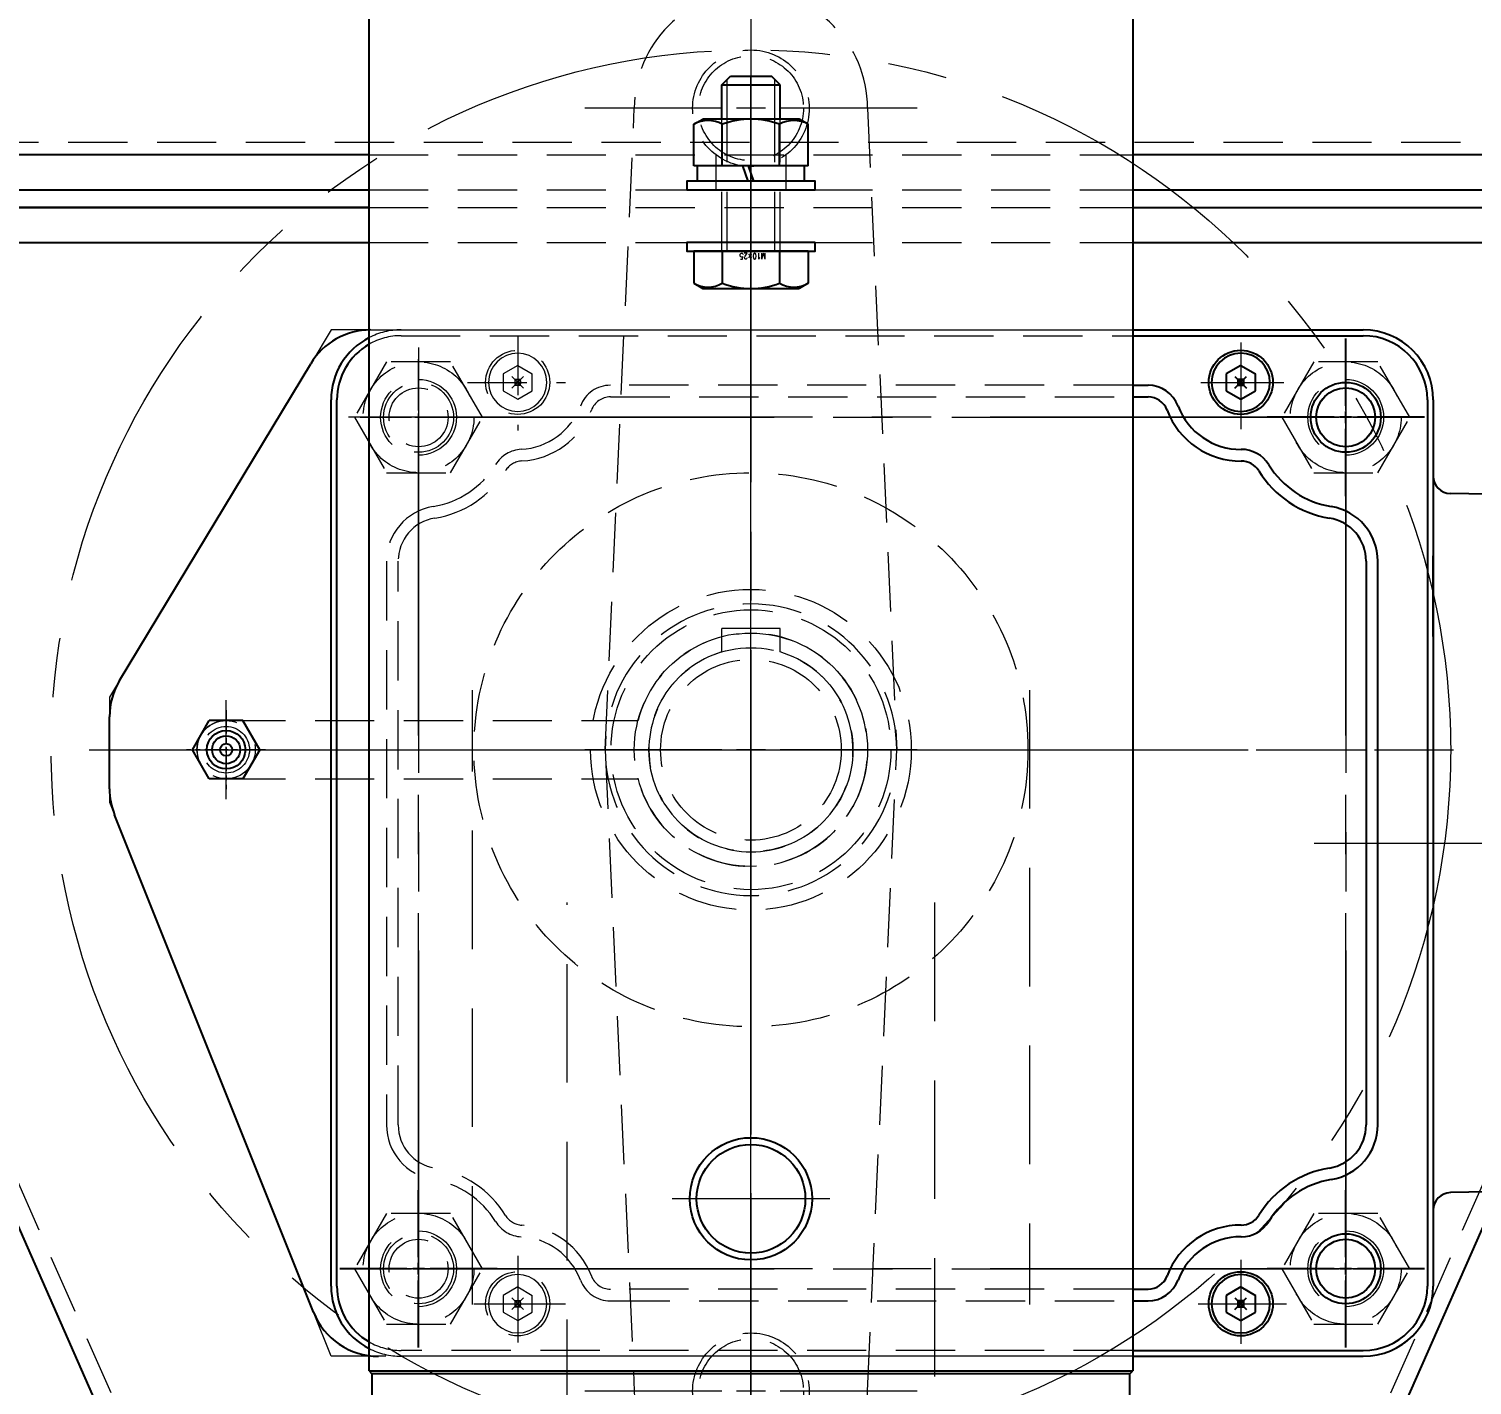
# Model space of a CAD drawing. Header units: millimetres. Extents: x 0 to 49006, y -7876 to 6995.
# Drawn here: x 29111.6 to 29359.1, y 2745.5 to 2978.1 of the extents above; entities that cross this region are included whole.
import ezdxf
from ezdxf import colors
from ezdxf.entities.mleader import LeaderData, LeaderLine
from ezdxf.enums import TextEntityAlignment as Align
from ezdxf.math import Vec2, Vec3

# ---------------------------------------------------------------- set-up
doc = ezdxf.new("R2010")
doc.units = ezdxf.units.MM
doc.header["$LTSCALE"] = 3.2
doc.header["$PDMODE"] = 99
doc.header["$PDSIZE"] = 1
for name, pattern in [('CENTER', [2, 1.25, -0.25, 0.25, -0.25]), ('CENTER2', [28.575, 19.05, -3.175, 3.175, -3.175]), ('HIDDEN', [9.525, 6.35, -3.175]), ('HIDDEN2', [4.7625, 3.175, -1.5875]), ('PHANTOM2', [31.75, 15.875, -3.175, 3.175, -3.175, 3.175, -3.175])]:
    doc.linetypes.add(name, pattern=pattern)
for name, color, linetype, lineweight in [('01_外形線', 7, 'Continuous', 25), ('02_細線', 5, 'Continuous', 13), ('03_かくれ線', 6, 'HIDDEN2', 13), ('04_HIDDEN', 2, 'HIDDEN', 13), ('04_中心線', 1, 'CENTER2', 9), ('05_CENTER', 4, 'CENTER2', 13), ('06_PHANTOM', 2, 'PHANTOM2', 13), ('08_DIM', 3, 'Continuous', 13)]:
    doc.layers.add(name, color=color, linetype=linetype, lineweight=lineweight)
doc.layers.add('10_補助線', color=8, linetype='Continuous', lineweight=13, plot=False)
doc.styles.get("Standard").update_dxf_attribs({"font": 'txt.shx', "bigfont": 'extfont2.shx'})
doc.styles.add('寸法用', font='simplex.shx', dxfattribs={"width": 0.8, "bigfont": '@extfont2.shx'})

# ---------------------------------------------------------------- blocks, each defined once
blk = doc.blocks.new('SD5-500-NCa_1_1')
at = {"color": 0}
for p, q in [((-713, 65.5), (-145.5, 65.5)), ((-145.5, -65.5), (-145.5, 65.5)), ((-145, 65), (-145.5, 65.5)), ((-145, 65), (-145, -65)), ((-92.9, 65), (-145, 65)), ((-145.5, -65.5), (-713, -65.5)), ((-145.5, -65.5), (-145, -65)), ((-145, -65), (-92.9, -65))]:
    blk.add_line(p, q, dxfattribs=at)
for radius in [10.48, 9.32]:
    blk.add_circle((-175, 0), radius, dxfattribs=at)
at = {"layer": '04_HIDDEN', "color": 0}
for p, q in [((-262.23, 47.75), (-156.85, 47.75)), ((-225.79, 31.5), (-73, 31.5)), ((-73, -31.5), (-225.79, -31.5)), ((-156.85, -47.75), (-262.23, -47.75))]:
    blk.add_line(p, q, dxfattribs=at)
at = {"layer": '05_CENTER', "color": 0}
for p, q in [((-175, 13.51), (-175, -13.51)), ((-907.51, 0), (4.42, 0))]:
    blk.add_line(p, q, dxfattribs=at)
blk = doc.blocks.new('A$C2EB33B8C_1_1')
at = {"color": 4, "rotation": 270}
blk.add_blockref('SD5-500-NCa_1_1', (0, -90), dxfattribs=at)
blk = doc.blocks.new('A$C5A567FE3_1_1')
blk.add_blockref('A$C2EB33B8C_1_1', (-275, 720))
blk = doc.blocks.new('*U2321')
at = {"layer": '04_中心線', "color": 0, "linetype": 'CENTER2', "transparency": 16777216}
for p, q in [((0, 1.3), (0, 10)), ((-10, 0), (-1.3, 0)), ((1.3, 0), (10, 0)), ((0, -10), (0, -1.3))]:
    blk.add_line(p, q, dxfattribs=at)
at = {"layer": '04_中心線', "color": 0, "linetype": 'Continuous', "transparency": 16777216}
for p, q in [((-0.65, 0), (0.65, 0)), ((0, -0.65), (0, 0.65))]:
    blk.add_line(p, q, dxfattribs=at)
blk = doc.blocks.new('*U2322')
at = {"layer": '04_中心線', "color": 0, "linetype": 'CENTER2', "transparency": 16777216}
for p, q in [((0, 1.3), (0, 10)), ((-10, 0), (-1.3, 0)), ((1.3, 0), (10, 0)), ((0, -10), (0, -1.3))]:
    blk.add_line(p, q, dxfattribs=at)
at = {"layer": '04_中心線', "color": 0, "linetype": 'Continuous', "transparency": 16777216}
for p, q in [((-0.65, 0), (0.65, 0)), ((0, -0.65), (0, 0.65))]:
    blk.add_line(p, q, dxfattribs=at)
blk = doc.blocks.new('*U2323')
at = {"layer": '04_中心線', "color": 0, "linetype": 'CENTER2', "transparency": 16777216}
for p, q in [((0, 1.3), (0, 10)), ((-10, 0), (-1.3, 0)), ((1.3, 0), (10, 0)), ((0, -10), (0, -1.3))]:
    blk.add_line(p, q, dxfattribs=at)
at = {"layer": '04_中心線', "color": 0, "linetype": 'Continuous', "transparency": 16777216}
for p, q in [((-0.65, 0), (0.65, 0)), ((0, -0.65), (0, 0.65))]:
    blk.add_line(p, q, dxfattribs=at)
blk = doc.blocks.new('*U2297')
at = {"layer": '04_中心線', "color": 0, "linetype": 'CENTER2', "transparency": 16777216}
for p, q in [((0, 1.3), (0, 10)), ((-10, 0), (-1.3, 0)), ((1.3, 0), (10, 0)), ((0, -10), (0, -1.3))]:
    blk.add_line(p, q, dxfattribs=at)
at = {"layer": '04_中心線', "color": 0, "linetype": 'Continuous', "transparency": 16777216}
for p, q in [((-0.65, 0), (0.65, 0)), ((0, -0.65), (0, 0.65))]:
    blk.add_line(p, q, dxfattribs=at)
blk = doc.blocks.new('*U2296')
at = {"layer": '04_中心線', "color": 0, "linetype": 'CENTER2', "transparency": 16777216}
for p, q in [((0, 4), (0, 60.5)), ((-60.5, 0), (-4, 0)), ((4, 0), (105.5, 0)), ((0, -92.5), (0, -4))]:
    blk.add_line(p, q, dxfattribs=at)
at = {"layer": '04_中心線', "color": 0, "linetype": 'Continuous', "transparency": 16777216}
for p, q in [((-2, 0), (2, 0)), ((0, -2), (0, 2))]:
    blk.add_line(p, q, dxfattribs=at)
blk = doc.blocks.new('*U2310')
at = {"layer": '04_中心線', "color": 0, "linetype": 'CENTER2', "transparency": 16777216}
blk.add_line((0, 11.43), (0, 333.5), dxfattribs=at)
blk = doc.blocks.new('*U2309')
at = {"color": 0, "linetype": 'CENTER2', "transparency": 16777216}
for p, q in [((0, 2), (0, 13.5)), ((-13.5, 0), (-2, 0)), ((2, 0), (13.5, 0)), ((0, -13.5), (0, -2))]:
    blk.add_line(p, q, dxfattribs=at)
at = {"color": 0, "linetype": 'Continuous', "transparency": 16777216}
for p, q in [((-1, 0), (1, 0)), ((0, -1), (0, 1))]:
    blk.add_line(p, q, dxfattribs=at)
blk = doc.blocks.new('*U2312')
at = {"color": 0, "linetype": 'CENTER2', "transparency": 16777216}
for p, q in [((0, 2), (0, 13.5)), ((-13.5, 0), (-2, 0)), ((2, 0), (13.5, 0)), ((0, -13.5), (0, -2))]:
    blk.add_line(p, q, dxfattribs=at)
at = {"color": 0, "linetype": 'Continuous', "transparency": 16777216}
for p, q in [((-1, 0), (1, 0)), ((0, -1), (0, 1))]:
    blk.add_line(p, q, dxfattribs=at)
blk = doc.blocks.new('*U2298')
at = {"color": 0, "linetype": 'CENTER2', "transparency": 16777216}
for p, q in [((0, 2), (0, 13.5)), ((-13.5, 0), (-2, 0)), ((2, 0), (13.5, 0)), ((0, -13.5), (0, -2))]:
    blk.add_line(p, q, dxfattribs=at)
at = {"color": 0, "linetype": 'Continuous', "transparency": 16777216}
for p, q in [((-1, 0), (1, 0)), ((0, -1), (0, 1))]:
    blk.add_line(p, q, dxfattribs=at)
blk = doc.blocks.new('*U2305')
at = {"layer": '04_中心線', "color": 0, "linetype": 'CENTER2', "transparency": 16777216}
for p, q in [((0, 15.52), (0, 75.5)), ((-113.5, 0), (-15.52, 0)), ((15.52, 0), (120.5, 0)), ((0, -107.5), (0, -15.52))]:
    blk.add_line(p, q, dxfattribs=at)
at = {"layer": '04_中心線', "color": 0, "linetype": 'Continuous', "transparency": 16777216}
for p, q in [((0, -7.76), (0, 7.76)), ((-7.76, 0), (7.76, 0))]:
    blk.add_line(p, q, dxfattribs=at)
blk = doc.blocks.new('*U2306')
at = {"layer": '04_中心線', "color": 0, "linetype": 'CENTER2', "transparency": 16777216}
for p, q in [((0, 1.3), (0, 10)), ((-10, 0), (-1.3, 0)), ((1.3, 0), (10, 0)), ((0, -10), (0, -1.3))]:
    blk.add_line(p, q, dxfattribs=at)
at = {"layer": '04_中心線', "color": 0, "linetype": 'Continuous', "transparency": 16777216}
for p, q in [((-0.65, 0), (0.65, 0)), ((0, -0.65), (0, 0.65))]:
    blk.add_line(p, q, dxfattribs=at)
blk = doc.blocks.new('*U2308')
at = {"layer": '04_中心線', "color": 0, "linetype": 'CENTER2', "transparency": 16777216}
for p, q in [((0, 1.3), (0, 10)), ((-10, 0), (-1.3, 0)), ((1.3, 0), (10, 0)), ((0, -10), (0, -1.3))]:
    blk.add_line(p, q, dxfattribs=at)
at = {"layer": '04_中心線', "color": 0, "linetype": 'Continuous', "transparency": 16777216}
for p, q in [((-0.65, 0), (0.65, 0)), ((0, -0.65), (0, 0.65))]:
    blk.add_line(p, q, dxfattribs=at)
blk = doc.blocks.new('*U2303')
at = {"layer": '04_中心線', "color": 0, "linetype": 'CENTER2', "transparency": 16777216}
for p, q in [((0, 1.3), (0, 10)), ((-10, 0), (-1.3, 0)), ((1.3, 0), (10, 0)), ((0, -10), (0, -1.3))]:
    blk.add_line(p, q, dxfattribs=at)
at = {"layer": '04_中心線', "color": 0, "linetype": 'Continuous', "transparency": 16777216}
for p, q in [((-0.65, 0), (0.65, 0)), ((0, -0.65), (0, 0.65))]:
    blk.add_line(p, q, dxfattribs=at)
blk = doc.blocks.new('*U2304')
at = {"layer": '04_中心線', "color": 0, "linetype": 'CENTER2', "transparency": 16777216}
for p, q in [((0, 1.3), (0, 10)), ((-10, 0), (-1.3, 0)), ((1.3, 0), (10, 0)), ((0, -10), (0, -1.3))]:
    blk.add_line(p, q, dxfattribs=at)
at = {"layer": '04_中心線', "color": 0, "linetype": 'Continuous', "transparency": 16777216}
for p, q in [((-0.65, 0), (0.65, 0)), ((0, -0.65), (0, 0.65))]:
    blk.add_line(p, q, dxfattribs=at)
blk = doc.blocks.new('*U2307')
at = {"layer": '04_中心線', "color": 0, "linetype": 'CENTER2', "transparency": 16777216}
for p, q in [((0, 1), (0, 8.5)), ((-8.5, 0), (-1, 0)), ((1, 0), (8.5, 0)), ((0, -8.5), (0, -1))]:
    blk.add_line(p, q, dxfattribs=at)
at = {"layer": '04_中心線', "color": 0, "linetype": 'Continuous', "transparency": 16777216}
for p, q in [((-0.5, 0), (0.5, 0)), ((0, -0.5), (0, 0.5))]:
    blk.add_line(p, q, dxfattribs=at)
blk = doc.blocks.new('*U2318')
at = {"layer": '04_中心線', "color": 0, "linetype": 'CENTER2', "transparency": 16777216}
for p, q in [((0, 15.52), (0, 75.5)), ((-113.5, 0), (-15.52, 0)), ((15.52, 0), (120.5, 0)), ((0, -107.5), (0, -15.52))]:
    blk.add_line(p, q, dxfattribs=at)
at = {"layer": '04_中心線', "color": 0, "linetype": 'Continuous', "transparency": 16777216}
for p, q in [((0, -7.76), (0, 7.76)), ((-7.76, 0), (7.76, 0))]:
    blk.add_line(p, q, dxfattribs=at)
blk = doc.blocks.new('*U2299')
at = {"layer": '04_中心線', "color": 0, "linetype": 'CENTER2', "transparency": 16777216}
for p, q in [((0, 1.3), (0, 10)), ((-10, 0), (-1.3, 0)), ((1.3, 0), (10, 0)), ((0, -10), (0, -1.3))]:
    blk.add_line(p, q, dxfattribs=at)
at = {"layer": '04_中心線', "color": 0, "linetype": 'Continuous', "transparency": 16777216}
for p, q in [((-0.65, 0), (0.65, 0)), ((0, -0.65), (0, 0.65))]:
    blk.add_line(p, q, dxfattribs=at)
blk = doc.blocks.new('*U2315')
at = {"layer": '04_中心線', "color": 0, "linetype": 'CENTER2', "transparency": 16777216}
for p, q in [((0, 1.3), (0, 10)), ((-10, 0), (-1.3, 0)), ((1.3, 0), (10, 0)), ((0, -10), (0, -1.3))]:
    blk.add_line(p, q, dxfattribs=at)
at = {"layer": '04_中心線', "color": 0, "linetype": 'Continuous', "transparency": 16777216}
for p, q in [((-0.65, 0), (0.65, 0)), ((0, -0.65), (0, 0.65))]:
    blk.add_line(p, q, dxfattribs=at)
blk = doc.blocks.new('*U2316')
at = {"layer": '04_中心線', "color": 0, "linetype": 'CENTER2', "transparency": 16777216}
for p, q in [((0, 1.3), (0, 10)), ((-10, 0), (-1.3, 0)), ((1.3, 0), (10, 0)), ((0, -10), (0, -1.3))]:
    blk.add_line(p, q, dxfattribs=at)
at = {"layer": '04_中心線', "color": 0, "linetype": 'Continuous', "transparency": 16777216}
for p, q in [((-0.65, 0), (0.65, 0)), ((0, -0.65), (0, 0.65))]:
    blk.add_line(p, q, dxfattribs=at)
blk = doc.blocks.new('*U2317')
at = {"layer": '04_中心線', "color": 0, "linetype": 'CENTER2', "transparency": 16777216}
for p, q in [((0, 1.3), (0, 10)), ((-10, 0), (-1.3, 0)), ((1.3, 0), (10, 0)), ((0, -10), (0, -1.3))]:
    blk.add_line(p, q, dxfattribs=at)
at = {"layer": '04_中心線', "color": 0, "linetype": 'Continuous', "transparency": 16777216}
for p, q in [((-0.65, 0), (0.65, 0)), ((0, -0.65), (0, 0.65))]:
    blk.add_line(p, q, dxfattribs=at)
blk = doc.blocks.new('*U2314')
at = {"layer": '04_中心線', "color": 0, "linetype": 'CENTER2', "transparency": 16777216}
for p, q in [((0, 1), (0, 8.5)), ((-8.5, 0), (-1, 0)), ((1, 0), (8.5, 0)), ((0, -8.5), (0, -1))]:
    blk.add_line(p, q, dxfattribs=at)
at = {"layer": '04_中心線', "color": 0, "linetype": 'Continuous', "transparency": 16777216}
for p, q in [((-0.5, 0), (0.5, 0)), ((0, -0.5), (0, 0.5))]:
    blk.add_line(p, q, dxfattribs=at)
blk = doc.blocks.new('*U2313')
at = {"layer": '04_中心線', "color": 0, "transparency": 16777216}
for p, q in [((0, 5), (0, 28.5)), ((-28.5, 0), (-5, 0)), ((5, 0), (28.5, 0)), ((0, -28.5), (0, -5))]:
    blk.add_line(p, q, dxfattribs=at)
at = {"layer": '04_中心線', "color": 0, "linetype": 'Continuous', "transparency": 16777216}
for p, q in [((0, -2.5), (0, 2.5)), ((-2.5, 0), (2.5, 0))]:
    blk.add_line(p, q, dxfattribs=at)
blk = doc.blocks.new('*U2300')
at = {"layer": '04_中心線', "color": 0, "transparency": 16777216}
for p, q in [((0, 5), (0, 108.5)), ((-28.5, 0), (-5, 0)), ((5, 0), (28.5, 0)), ((0, -108.5), (0, -5))]:
    blk.add_line(p, q, dxfattribs=at)
at = {"layer": '04_中心線', "color": 0, "linetype": 'Continuous', "transparency": 16777216}
for p, q in [((0, -2.5), (0, 2.5)), ((-2.5, 0), (2.5, 0))]:
    blk.add_line(p, q, dxfattribs=at)
blk = doc.blocks.new('*U2301')
at = {"layer": '04_中心線', "color": 0, "transparency": 16777216}
for p, q in [((0, 5), (0, 28.5)), ((-28.5, 0), (-5, 0)), ((5, 0), (28.5, 0)), ((0, -28.5), (0, -5))]:
    blk.add_line(p, q, dxfattribs=at)
at = {"layer": '04_中心線', "color": 0, "linetype": 'Continuous', "transparency": 16777216}
for p, q in [((0, -2.5), (0, 2.5)), ((-2.5, 0), (2.5, 0))]:
    blk.add_line(p, q, dxfattribs=at)
blk = doc.blocks.new('*U2311')
at = {"layer": '04_中心線', "color": 0, "linetype": 'CENTER2', "transparency": 16777216}
for p, q in [((0, 15.52), (0, 75.5)), ((-113.5, 0), (-15.52, 0)), ((15.52, 0), (120.5, 0)), ((0, -107.5), (0, -15.52))]:
    blk.add_line(p, q, dxfattribs=at)
at = {"layer": '04_中心線', "color": 0, "linetype": 'Continuous', "transparency": 16777216}
for p, q in [((0, -7.76), (0, 7.76)), ((-7.76, 0), (7.76, 0))]:
    blk.add_line(p, q, dxfattribs=at)
blk = doc.blocks.new('*U2319')
at = {"layer": '04_中心線', "color": 0, "linetype": 'CENTER2', "transparency": 16777216}
for p, q in [((0, 1.3), (0, 10)), ((-10, 0), (-1.3, 0)), ((1.3, 0), (10, 0)), ((0, -10), (0, -1.3))]:
    blk.add_line(p, q, dxfattribs=at)
at = {"layer": '04_中心線', "color": 0, "linetype": 'Continuous', "transparency": 16777216}
for p, q in [((-0.65, 0), (0.65, 0)), ((0, -0.65), (0, 0.65))]:
    blk.add_line(p, q, dxfattribs=at)
blk = doc.blocks.new('*U2320')
at = {"layer": '04_中心線', "color": 0, "linetype": 'CENTER2', "transparency": 16777216}
for p, q in [((0, 1.3), (0, 10)), ((-10, 0), (-1.3, 0)), ((1.3, 0), (10, 0)), ((0, -10), (0, -1.3))]:
    blk.add_line(p, q, dxfattribs=at)
at = {"layer": '04_中心線', "color": 0, "linetype": 'Continuous', "transparency": 16777216}
for p, q in [((-0.65, 0), (0.65, 0)), ((0, -0.65), (0, 0.65))]:
    blk.add_line(p, q, dxfattribs=at)
blk = doc.blocks.new('*U2295')
at = {"layer": '04_中心線', "color": 0, "linetype": 'CENTER2', "transparency": 16777216}
for p, q in [((0, 1.3), (0, 10)), ((-10, 0), (-1.3, 0)), ((1.3, 0), (10, 0)), ((0, -10), (0, -1.3))]:
    blk.add_line(p, q, dxfattribs=at)
at = {"layer": '04_中心線', "color": 0, "linetype": 'Continuous', "transparency": 16777216}
for p, q in [((-0.65, 0), (0.65, 0)), ((0, -0.65), (0, 0.65))]:
    blk.add_line(p, q, dxfattribs=at)
blk = doc.blocks.new('*U2302')
at = {"layer": '04_中心線', "color": 0, "linetype": 'CENTER2', "transparency": 16777216}
for p, q in [((0, 1.3), (0, 10)), ((-10, 0), (-1.3, 0)), ((1.3, 0), (10, 0)), ((0, -10), (0, -1.3))]:
    blk.add_line(p, q, dxfattribs=at)
at = {"layer": '04_中心線', "color": 0, "linetype": 'Continuous', "transparency": 16777216}
for p, q in [((-0.65, 0), (0.65, 0)), ((0, -0.65), (0, 0.65))]:
    blk.add_line(p, q, dxfattribs=at)
blk = doc.blocks.new('ZU_SYM_1')
at = {"linetype": 'Continuous'}
for p, q in [((0.000005, 2.886748), (-2.5, 1.443377)), ((0.000005, 2.886749), (2.499999, 1.443372)), ((-2.499998, -1.443372), (-2.499999, 1.443378)), ((2.499998, 1.443372), (2.499999, -1.443374)), ((-0.000006, -2.886747), (-2.499998, -1.443372)), ((2.499999, -1.443374), (-0.000005, -2.886748))]:
    blk.add_line(p, q, dxfattribs=at)
blk.add_circle((0, 0), 5, dxfattribs=at)
blk.add_point((0, 0), dxfattribs=at)
blk = doc.blocks.new('ZU_SYM_2')
at = {"linetype": 'Continuous'}
for p, q in [((0.000005, 2.886748), (-2.5, 1.443377)), ((0.000005, 2.886749), (2.499999, 1.443372)), ((-2.499998, -1.443372), (-2.499999, 1.443378)), ((2.499998, 1.443372), (2.499999, -1.443374)), ((-0.000006, -2.886747), (-2.499998, -1.443372)), ((2.499999, -1.443374), (-0.000005, -2.886748))]:
    blk.add_line(p, q, dxfattribs=at)
blk.add_circle((0, 0), 5, dxfattribs=at)
blk.add_point((0, 0), dxfattribs=at)
blk = doc.blocks.new('ZU_SYM_3')
at = {"linetype": 'Continuous'}
for p, q in [((0.000005, 2.886748), (-2.5, 1.443377)), ((0.000005, 2.886749), (2.499999, 1.443372)), ((-2.499998, -1.443372), (-2.499999, 1.443378)), ((2.499998, 1.443372), (2.499999, -1.443374)), ((-0.000006, -2.886747), (-2.499998, -1.443372)), ((2.499999, -1.443374), (-0.000005, -2.886748))]:
    blk.add_line(p, q, dxfattribs=at)
blk.add_circle((0, 0), 5, dxfattribs=at)
blk.add_point((0, 0), dxfattribs=at)
blk = doc.blocks.new('ZU_SYM_4')
at = {"linetype": 'Continuous'}
for p, q in [((0.000005, 2.886748), (-2.5, 1.443377)), ((0.000005, 2.886749), (2.499999, 1.443372)), ((-2.499998, -1.443372), (-2.499999, 1.443378)), ((2.499998, 1.443372), (2.499999, -1.443374)), ((-0.000006, -2.886747), (-2.499998, -1.443372)), ((2.499999, -1.443374), (-0.000005, -2.886748))]:
    blk.add_line(p, q, dxfattribs=at)
blk.add_circle((0, 0), 5, dxfattribs=at)
blk.add_point((0, 0), dxfattribs=at)
blk = doc.blocks.new('*U2324')
at = {"layer": '04_中心線', "color": 0, "linetype": 'CENTER2', "transparency": 16777216}
for p, q in [((0, 9.5), (0, 51)), ((-51, 0), (-9.5, 0)), ((9.5, 0), (51, 0)), ((0, -51), (0, -9.5))]:
    blk.add_line(p, q, dxfattribs=at)
at = {"layer": '04_中心線', "color": 0, "linetype": 'Continuous', "transparency": 16777216}
for p, q in [((0, -4.75), (0, 4.75)), ((-4.75, 0), (4.75, 0))]:
    blk.add_line(p, q, dxfattribs=at)
blk = doc.blocks.new('*U2325')
at = {"layer": '04_中心線', "color": 0, "linetype": 'CENTER2', "transparency": 16777216}
for p, q in [((0, 1.2), (0, 9.5)), ((-9.5, 0), (-1.2, 0)), ((1.2, 0), (9.5, 0)), ((0, -9.5), (0, -1.2))]:
    blk.add_line(p, q, dxfattribs=at)
at = {"layer": '04_中心線', "color": 0, "linetype": 'Continuous', "transparency": 16777216}
for p, q in [((-0.6, 0), (0.6, 0)), ((0, -0.6), (0, 0.6))]:
    blk.add_line(p, q, dxfattribs=at)
blk = doc.blocks.new('*U2326')
at = {"layer": '04_中心線', "color": 0, "linetype": 'CENTER2', "transparency": 16777216}
for p, q in [((0, 1.2), (0, 9.5)), ((-9.5, 0), (-1.2, 0)), ((1.2, 0), (9.5, 0)), ((0, -9.5), (0, -1.2))]:
    blk.add_line(p, q, dxfattribs=at)
at = {"layer": '04_中心線', "color": 0, "linetype": 'Continuous', "transparency": 16777216}
for p, q in [((-0.6, 0), (0.6, 0)), ((0, -0.6), (0, 0.6))]:
    blk.add_line(p, q, dxfattribs=at)
blk = doc.blocks.new('*U2327')
at = {"layer": '04_中心線', "color": 0, "linetype": 'CENTER2', "transparency": 16777216}
for p, q in [((0, 1.2), (0, 9.5)), ((-9.5, 0), (-1.2, 0)), ((1.2, 0), (9.5, 0)), ((0, -9.5), (0, -1.2))]:
    blk.add_line(p, q, dxfattribs=at)
at = {"layer": '04_中心線', "color": 0, "linetype": 'Continuous', "transparency": 16777216}
for p, q in [((-0.6, 0), (0.6, 0)), ((0, -0.6), (0, 0.6))]:
    blk.add_line(p, q, dxfattribs=at)
blk = doc.blocks.new('*U2328')
at = {"layer": '04_中心線', "color": 0, "linetype": 'CENTER2', "transparency": 16777216}
for p, q in [((0, 1.2), (0, 9.5)), ((-9.5, 0), (-1.2, 0)), ((1.2, 0), (9.5, 0)), ((0, -9.5), (0, -1.2))]:
    blk.add_line(p, q, dxfattribs=at)
at = {"layer": '04_中心線', "color": 0, "linetype": 'Continuous', "transparency": 16777216}
for p, q in [((-0.6, 0), (0.6, 0)), ((0, -0.6), (0, 0.6))]:
    blk.add_line(p, q, dxfattribs=at)
blk = doc.blocks.new('AM_BALLOON1')
at = {"transparency": 16777216}
blk.add_circle((0, 0), 5, dxfattribs=at)
blk.add_attdef('B_NUMBER', text='', height=3, dxfattribs=at).set_placement((0, 0), align=Align.MIDDLE_CENTER)
blk = doc.blocks.new('_OPEN')
at = {"color": 0, "linetype": 'ByBlock'}
for p, q in [((-1, 0.167), (0, 0)), ((0, 0), (-1, -0.167)), ((0, 0), (-1, 0))]:
    blk.add_line(p, q, dxfattribs=at)

msp = doc.modelspace()

# ---------------------------------------------------------------- linework, layer by layer
for p, q in [((29485.416, 2956.453), (29300.916, 2956.453)), ((29300.916, 2950.453), (29485.416, 2950.453)), ((29300.916, 2950.453), (29485.416, 2950.453)), ((29300.916, 2947.453), (29485.416, 2947.453)), ((29300.916, 2947.453), (29485.416, 2947.453)), ((29300.916, 2941.453), (29485.416, 2941.453)), ((29300.916, 2926.453), (29340.416, 2926.453)), ((29300.916, 2925.453), (29340.416, 2925.453)), ((29127.14, 2866.312), (29159.916, 2920.65)), ((29127.14, 2866.312), (29159.916, 2920.65)), ((29127.14, 2866.312), (29159.916, 2920.65)), ((29300.916, 2916.953), (29303.51, 2916.953)), ((29163.416, 2762.453), (29163.416, 2914.453)), ((29164.416, 2762.453), (29164.416, 2914.453)), ((29300.916, 2914.953), (29303.51, 2914.953)), ((29351.416, 2914.453), (29351.416, 2762.453)), ((29352.416, 2914.453), (29352.416, 2762.453)), ((29380.916, 2897.935), (29355.363, 2898.39)), ((29340.916, 2886.775), (29340.916, 2790.13)), ((29342.916, 2790.13), (29342.916, 2886.775)), ((29352.416, 2873.899), (29352.416, 2887.679)), ((29125.416, 2847.764), (29125.416, 2860.114)), ((29125.416, 2847.764), (29125.416, 2860.114)), ((29125.416, 2847.764), (29125.416, 2860.114)), ((29139.642, 2854.453), (29142.529, 2859.453)), ((29148.303, 2859.453), (29142.529, 2859.453)), ((29151.189, 2854.453), (29148.303, 2859.453)), ((29142.529, 2849.453), (29139.642, 2854.453)), ((29151.189, 2854.453), (29148.303, 2849.453)), ((29148.303, 2849.453), (29142.529, 2849.453)), ((29160.398, 2757.996), (29126.274, 2843.307)), ((29160.398, 2757.996), (29126.274, 2843.307)), ((29160.398, 2757.996), (29126.274, 2843.307)), ((29352.416, 2803.006), (29352.416, 2789.226)), ((29380.916, 2778.97), (29355.363, 2778.515)), ((29300.916, 2761.953), (29303.51, 2761.953)), ((29300.916, 2759.953), (29303.51, 2759.953)), ((29300.916, 2751.453), (29340.416, 2751.453)), ((29300.916, 2750.453), (29340.416, 2750.453))]:
    msp.add_line(p, q)
at = {"color": 0}
for p, q in [((29169.916, 2947.453), (28985.416, 2947.453)), ((28985.416, 2941.453), (29169.916, 2941.453)), ((29123.152, 2742.453), (29035.416, 2941.449)), ((29347.678, 2742.453), (29363.618, 2778.607))]:
    msp.add_line(p, q, dxfattribs=at)
for centre, radius in [((29319.416, 2917.452), 5.5), ((29337.416, 2911.453), 6), ((29337.416, 2911.453), 5.053), ((29145.416, 2854.453), 3.3), ((29145.416, 2854.453), 2.4), ((29145.416, 2854.453), 1.049), ((29337.416, 2765.453), 6), ((29337.416, 2765.453), 5.053), ((29319.416, 2759.452), 5.5)]:
    msp.add_circle(centre, radius)
for centre, radius, start, end in [((29170.192, 2914.453), 12, 90, 148.90269), ((29170.192, 2914.453), 12, 90, 148.90269), ((29170.192, 2914.453), 12, 90, 148.90269), ((29340.416, 2914.453), 12, 0, 90), ((29175.416, 2914.453), 12, 117.2796, 180), ((29175.416, 2914.453), 11, 119.99998, 180), ((29340.416, 2914.453), 11, 0, 90), ((29303.51, 2911.453), 5.5, 20.6662, 90), ((29303.51, 2911.453), 3.5, 20.6662, 90), ((29319.416, 2917.452), 11.5, 200.6662, 270.37511), ((29319.416, 2917.452), 13.5, 200.6662, 270.37511), ((29319.527, 2900.453), 5.5, 31.58797, 90.37511), ((29319.527, 2900.453), 3.5, 31.58797, 90.37511), ((29337.416, 2911.453), 15.5, 211.58797, 260.7931), ((29337.416, 2911.453), 17.5, 211.58797, 260.7931), ((29355.416, 2901.39), 3, 180, 269), ((29333.416, 2886.775), 9.5, 0, 80.7931), ((29333.416, 2886.775), 7.5, 0, 80.7931), ((29137.416, 2860.114), 12, 148.90269, 180), ((29137.416, 2860.114), 12, 148.90269, 180), ((29137.416, 2860.114), 12, 148.90269, 180), ((29137.416, 2847.764), 12, 180, 201.80141), ((29137.416, 2847.764), 12, 180, 201.80141), ((29137.416, 2847.764), 12, 180, 201.80141), ((29333.416, 2790.13), 7.5, 279.2069, 0), ((29333.416, 2790.13), 9.5, 279.2069, 0), ((29337.416, 2765.453), 17.5, 99.2069, 148.41402), ((29337.416, 2765.453), 15.5, 99.2069, 148.41402), ((29355.416, 2775.516), 3, 91, 180), ((29319.527, 2776.452), 3.5, 269.62617, 328.41402), ((29319.416, 2759.452), 13.5, 89.62617, 159.33156), ((29319.527, 2776.452), 5.5, 269.62617, 328.41402), ((29319.416, 2759.452), 11.5, 89.62617, 159.33156), ((29175.416, 2762.453), 12, 180, 242.7204), ((29175.416, 2762.453), 11, 180, 240.00002), ((29303.51, 2765.453), 3.5, 270, 339.33156), ((29303.51, 2765.453), 5.5, 270, 339.33156), ((29340.416, 2762.453), 11, 270, 0), ((29340.416, 2762.453), 12, 270, 0), ((29171.54, 2762.453), 12, 201.80141, 270), ((29171.54, 2762.453), 12, 201.80141, 270), ((29171.54, 2762.453), 12, 201.80141, 270)]:
    msp.add_arc(centre, radius, start, end)
at = {"layer": '01_外形線'}
for p, q in [((29169.916, 2956.453), (28985.416, 2956.453)), ((28985.416, 2950.453), (29169.916, 2950.453)), ((28985.416, 2950.453), (29169.916, 2950.453)), ((28985.416, 2947.453), (29169.916, 2947.453))]:
    msp.add_line(p, q, dxfattribs=at)
for points in [[(29230.416, 2968.453), (29231.916, 2969.953)], [(29230.416, 2968.453), (29240.416, 2968.453)], [(29230.416, 2962.603), (29230.416, 2968.453)], [(29231.916, 2969.953), (29238.916, 2969.953)], [(29240.416, 2968.453), (29238.916, 2969.953)], [(29240.416, 2962.603), (29240.416, 2968.453)], [(29225.601, 2961.699), (29227.166, 2962.603)], [(29225.601, 2954.603), (29225.601, 2961.699)], [(29243.666, 2962.603), (29227.166, 2962.603)], [(29230.508, 2954.603), (29230.508, 2961.699)], [(29240.323, 2954.603), (29240.323, 2961.699)], [(29245.231, 2961.699), (29243.666, 2962.603)], [(29245.231, 2954.603), (29245.231, 2961.699)], [(29245.231, 2954.603), (29225.601, 2954.603)], [(29234.006, 2954.603), (29226.216, 2954.603)], [(29226.216, 2954.603), (29226.216, 2951.953)], [(29234.916, 2951.953), (29234.006, 2954.603)], [(29244.616, 2954.603), (29235.006, 2954.603)], [(29235.916, 2951.953), (29235.006, 2954.603)], [(29244.616, 2951.953), (29244.616, 2954.603)], [(29234.916, 2951.953), (29226.216, 2951.953)], [(29244.616, 2951.953), (29235.916, 2951.953)], [(29225.601, 2939.953), (29225.601, 2934.456)], [(29245.231, 2939.953), (29225.601, 2939.953)], [(29230.508, 2939.953), (29230.508, 2934.456)], [(29240.323, 2939.953), (29240.323, 2934.456)], [(29245.231, 2939.953), (29245.231, 2934.456)], [(29225.601, 2934.456), (29227.166, 2933.553)], [(29227.166, 2933.553), (29243.666, 2933.553)], [(29245.231, 2934.456), (29243.666, 2933.553)]]:
    msp.add_lwpolyline(points, dxfattribs=at)
for points in [[(29230.508, 2961.699, 0.2679491), (29225.601, 2961.699)], [(29240.323, 2961.699, 0.1841118), (29230.508, 2961.699)], [(29245.231, 2961.699, 0.2679491), (29240.323, 2961.699)], [(29225.601, 2934.456, 0.2679491), (29230.508, 2934.456)], [(29230.508, 2934.456, 0.1841118), (29240.323, 2934.456)], [(29240.323, 2934.456, 0.2679491), (29245.231, 2934.456)]]:
    msp.add_lwpolyline(points, format="xyb", dxfattribs=at)
for points in [[(29224.416, 2950.453), (29246.416, 2950.453), (29246.416, 2951.953), (29224.416, 2951.953)], [(29246.416, 2941.453), (29224.416, 2941.453), (29224.416, 2939.953), (29246.416, 2939.953)]]:
    msp.add_lwpolyline(points, close=True, dxfattribs=at)
at = {"layer": '02_細線'}
for points in [[(29231.316, 2962.603), (29231.316, 2969.353)], [(29239.516, 2962.603), (29239.516, 2969.353)]]:
    msp.add_lwpolyline(points, dxfattribs=at)
at = {"layer": '03_かくれ線'}
for p, q in [((29433.294, 2958.574), (29037.537, 2958.574)), ((29169.916, 2956.453), (29300.916, 2956.453)), ((29229.416, 2956.453), (29229.416, 2950.453)), ((29241.416, 2956.453), (29241.416, 2950.453)), ((29169.916, 2950.453), (29300.916, 2950.453)), ((29169.916, 2950.453), (29300.916, 2950.453)), ((29169.916, 2947.453), (29300.916, 2947.453)), ((29169.916, 2947.453), (29300.916, 2947.453)), ((29169.916, 2941.453), (29300.916, 2941.453)), ((29170.192, 2926.453), (29340.416, 2926.453)), ((29170.192, 2926.453), (29340.416, 2926.453)), ((29170.192, 2926.453), (29340.416, 2926.453)), ((29175.416, 2926.453), (29300.916, 2926.453)), ((29175.416, 2925.453), (29300.916, 2925.453)), ((29195.416, 2925.408), (29195.416, 2909.2)), ((29186.828, 2917.452), (29203.619, 2917.452)), ((29300.916, 2916.953), (29211.322, 2916.953)), ((29211.322, 2914.953), (29300.916, 2914.953)), ((29352.416, 2914.453), (29352.416, 2762.453)), ((29352.416, 2914.453), (29352.416, 2762.453)), ((29352.416, 2914.453), (29352.416, 2762.453)), ((29172.916, 2886.775), (29172.916, 2790.13)), ((29174.916, 2790.13), (29174.916, 2886.775)), ((29240.416, 2875.253), (29230.416, 2875.253)), ((29230.416, 2871.223), (29230.416, 2875.253)), ((29240.416, 2871.223), (29240.416, 2875.253)), ((29145.416, 2859.453), (29216.051, 2859.453)), ((29145.416, 2849.453), (29216.051, 2849.453)), ((29300.916, 2761.953), (29211.322, 2761.953)), ((29211.322, 2759.953), (29300.916, 2759.953)), ((29340.416, 2750.453), (29171.54, 2750.453)), ((29340.416, 2750.453), (29171.54, 2750.453)), ((29340.416, 2750.453), (29171.54, 2750.453)), ((29300.916, 2751.453), (29175.416, 2751.453)), ((29300.916, 2750.453), (29175.416, 2750.453))]:
    msp.add_line(p, q, dxfattribs=at)
for points in [[(29215.416, 2964.453, -1), (29255.416, 2964.453), (29260.416, 2854.453, -1), (29210.416, 2854.453), (29215.416, 2964.453)], [(29215.416, 2744.453, 1), (29255.416, 2744.453), (29260.416, 2854.453, 1), (29210.416, 2854.453), (29215.416, 2744.453)]]:
    msp.add_lwpolyline(points, format="xyb", dxfattribs=at)
for points in [[(29230.416, 2939.953), (29230.416, 2962.603)], [(29231.316, 2939.953), (29231.316, 2962.603)], [(29239.516, 2939.953), (29239.516, 2962.603)], [(29240.416, 2939.953), (29240.416, 2962.603)], [(29178.266, 2617.449), (29181.011, 2618.659), (29038.161, 2942.659), (29035.416, 2941.449)], [(29292.566, 2617.453), (29289.821, 2618.663), (29432.671, 2942.663), (29435.416, 2941.453)], [(29172.931, 2920.953), (29167.446, 2911.453)], [(29183.901, 2920.953), (29172.931, 2920.953)], [(29189.385, 2911.453), (29183.901, 2920.953)], [(29331.931, 2920.953), (29326.446, 2911.453)], [(29342.901, 2920.953), (29331.931, 2920.953)], [(29348.385, 2911.453), (29342.901, 2920.953)], [(29167.446, 2911.453), (29172.931, 2901.953)], [(29183.901, 2901.953), (29189.385, 2911.453)], [(29326.446, 2911.453), (29331.931, 2901.953)], [(29342.901, 2901.953), (29348.385, 2911.453)], [(29172.931, 2901.953), (29183.901, 2901.953)], [(29331.931, 2901.953), (29342.901, 2901.953)], [(29172.931, 2774.953), (29167.446, 2765.453)], [(29183.901, 2774.953), (29172.931, 2774.953)], [(29189.385, 2765.453), (29183.901, 2774.953)], [(29331.931, 2774.953), (29326.446, 2765.453)], [(29342.901, 2774.953), (29331.931, 2774.953)], [(29348.385, 2765.453), (29342.901, 2774.953)], [(29167.446, 2765.453), (29172.931, 2755.953)], [(29183.901, 2755.953), (29189.385, 2765.453)], [(29326.446, 2765.453), (29331.931, 2755.953)], [(29342.901, 2755.953), (29348.385, 2765.453)], [(29172.931, 2755.953), (29183.901, 2755.953)], [(29331.931, 2755.953), (29342.901, 2755.953)]]:
    msp.add_lwpolyline(points, dxfattribs=at)
for centre, radius in [((29235.416, 2964.453), 10), ((29235.416, 2964.453), 9), ((29178.416, 2911.453), 9.5), ((29195.416, 2917.452), 5.5), ((29337.416, 2911.453), 9.5), ((29178.416, 2911.453), 6.5), ((29178.416, 2911.453), 6.5), ((29178.416, 2911.453), 6.5), ((29178.416, 2911.453), 6.5), ((29178.416, 2911.453), 6), ((29178.416, 2911.453), 6), ((29178.416, 2911.453), 5.053), ((29178.416, 2911.453), 5.053), ((29337.416, 2911.453), 6.5), ((29337.416, 2911.453), 6.5), ((29337.416, 2911.453), 6.5), ((29337.416, 2911.453), 6.5), ((29337.416, 2911.453), 6), ((29337.416, 2911.453), 5.053), ((29235.416, 2854.453), 47.5), ((29235.416, 2854.453), 47.5), ((29235.416, 2854.453), 27.5), ((29235.416, 2854.453), 24), ((29235.416, 2854.453), 20), ((29235.416, 2854.453), 17.5), ((29235.416, 2854.453), 15.5), ((29145.416, 2854.453), 5), ((29145.416, 2854.453), 4), ((29178.416, 2765.453), 9.5), ((29337.416, 2765.453), 9.5), ((29178.416, 2765.453), 6.5), ((29178.416, 2765.453), 6.5), ((29178.416, 2765.453), 6.5), ((29178.416, 2765.453), 6.5), ((29178.416, 2765.453), 6), ((29178.416, 2765.453), 6), ((29178.416, 2765.453), 5.053), ((29178.416, 2765.453), 5.053), ((29337.416, 2765.453), 6.5), ((29337.416, 2765.453), 6.5), ((29337.416, 2765.453), 6.5), ((29337.416, 2765.453), 6.5), ((29337.416, 2765.453), 6), ((29337.416, 2765.453), 5.053), ((29195.416, 2759.452), 5.5), ((29235.416, 2744.453), 10), ((29235.416, 2744.453), 9)]:
    msp.add_circle(centre, radius, dxfattribs=at)
for centre, radius, start, end in [((29175.416, 2914.453), 12, 90, 117.2796), ((29340.416, 2914.453), 12, 0, 90), ((29340.416, 2914.453), 12, 0, 90), ((29340.416, 2914.453), 12, 0, 90), ((29175.416, 2914.453), 11, 90, 119.99998), ((29211.322, 2911.453), 5.5, 90, 159.3338), ((29195.416, 2917.452), 11.5, 273.04472, 339.3338), ((29211.322, 2911.453), 3.5, 90, 159.3338), ((29195.416, 2917.452), 13.5, 273.04472, 339.3338), ((29196.319, 2900.476), 5.5, 93.04472, 148.4877), ((29178.416, 2911.453), 15.5, 279.2069, 328.4877), ((29196.319, 2900.476), 3.5, 93.04472, 148.4877), ((29178.416, 2911.453), 17.5, 279.2069, 328.4877), ((29182.416, 2886.775), 9.5, 99.2069, 180), ((29182.416, 2886.775), 7.5, 99.2069, 180), ((29235.416, 2854.453), 20, 194.14666, 165.52249), ((29235.416, 2854.453), 17.5, 106.60155, 73.39845), ((29145.416, 2854.453), 5, 90, 270), ((29182.416, 2790.13), 9.5, 180, 260.7931), ((29182.416, 2790.13), 7.5, 180, 260.7931), ((29178.416, 2765.453), 17.5, 31.51024, 80.7931), ((29178.416, 2765.453), 15.5, 31.51024, 80.7931), ((29196.319, 2776.428), 3.5, 211.51024, 266.95395), ((29196.319, 2776.428), 5.5, 211.51024, 266.95395), ((29195.416, 2759.452), 13.5, 20.66844, 86.95395), ((29195.416, 2759.452), 11.5, 20.66844, 86.95395), ((29211.322, 2765.453), 5.5, 200.66844, 270), ((29211.322, 2765.453), 3.5, 200.66844, 270), ((29340.416, 2762.453), 12, 270, 0), ((29340.416, 2762.453), 12, 270, 0), ((29340.416, 2762.453), 12, 270, 0), ((29175.416, 2762.453), 11, 240.00002, 270), ((29175.416, 2762.453), 12, 242.7204, 270)]:
    msp.add_arc(centre, radius, start, end, dxfattribs=at)
at = {"layer": '04_中心線'}
for p, q in [((29235.416, 3825.453), (29235.416, 2941.453)), ((29235.416, 2975.453), (29235.416, 2927.453)), ((29235.416, 2954.42), (29235.416, 2934.299)), ((29319.416, 2924.294), (29319.416, 2909.419)), ((29312.562, 2917.452), (29326.781, 2917.452)), ((29331.976, 2838.453), (29538.845, 2838.453)), ((29195.416, 2767.662), (29195.416, 2752.787)), ((29319.416, 2767.006), (29319.416, 2752.568)), ((29187.869, 2759.452), (29203.619, 2759.452)), ((29312.124, 2759.452), (29327.249, 2759.452))]:
    msp.add_line(p, q, dxfattribs=at)
at = {"layer": '04_中心線', "linetype": 'CENTER'}
for p, q in [((29145.416, 2861.226), (29145.416, 2847.679)), ((29152.189, 2854.453), (29138.642, 2854.453))]:
    msp.add_line(p, q, dxfattribs=at)
at = {"layer": '04_中心線'}
for points in [[(29235.416, 2933.553), (29235.416, 2969.953)], [(29235.416, 2962.603), (29235.416, 2954.603)], [(29235.416, 2954.603), (29235.416, 2951.953)], [(29235.416, 2951.953), (29235.416, 2950.453)], [(29178.416, 2923.453), (29178.416, 2899.453)], [(29337.416, 2923.453), (29337.416, 2899.453)], [(29190.416, 2911.453), (29166.416, 2911.453)], [(29349.416, 2911.453), (29325.416, 2911.453)], [(29178.416, 2777.453), (29178.416, 2753.453)], [(29337.416, 2777.453), (29337.416, 2753.453)], [(29190.416, 2765.453), (29166.416, 2765.453)], [(29349.416, 2765.453), (29325.416, 2765.453)]]:
    msp.add_lwpolyline(points, dxfattribs=at)
for points in [[(29178.416, 2765.453), (29337.416, 2765.453), (29337.416, 2911.453), (29178.416, 2911.453)], [(29337.416, 2765.453), (29178.416, 2765.453), (29178.416, 2911.453), (29337.416, 2911.453)], [(29337.416, 2765.453), (29178.416, 2765.453), (29178.416, 2911.453), (29337.416, 2911.453)], [(29337.416, 2765.453), (29178.416, 2765.453), (29178.416, 2911.453), (29337.416, 2911.453)]]:
    msp.add_lwpolyline(points, close=True, dxfattribs=at)
at = {"layer": '06_PHANTOM'}
msp.add_circle((29235.416, 2854.453), 120, dxfattribs=at)
at = {"layer": '10_補助線'}
for points in [[(29170.219, 2926.453), (29163.416, 2926.453), (29159.916, 2920.65)], [(29170.219, 2926.453), (29163.416, 2926.453), (29159.916, 2920.65)], [(29170.219, 2926.453), (29163.416, 2926.453), (29159.916, 2920.65)], [(29127.14, 2866.312), (29125.416, 2863.453), (29125.416, 2860.136)], [(29127.14, 2866.312), (29125.416, 2863.453), (29125.416, 2860.136)], [(29127.14, 2866.312), (29125.416, 2863.453), (29125.416, 2860.136)], [(29125.416, 2847.493), (29125.416, 2845.453), (29126.274, 2843.307)], [(29125.416, 2847.493), (29125.416, 2845.453), (29126.274, 2843.307)], [(29125.416, 2847.493), (29125.416, 2845.453), (29126.274, 2843.307)], [(29171.928, 2750.453), (29163.416, 2750.453), (29160.398, 2757.996)], [(29171.928, 2750.453), (29163.416, 2750.453), (29160.398, 2757.996)], [(29171.928, 2750.453), (29163.416, 2750.453), (29160.398, 2757.996)]]:
    msp.add_lwpolyline(points, dxfattribs=at)

# ---------------------------------------------------------------- block references
msp.add_blockref('A$C5A567FE3_1_1', (29510.416, 1972.453))
at = {"linetype": 'CENTER2', "extrusion": (0, 0, -1)}
for name, p in [('*U2312', (-29337.416, 2911.453)), ('*U2298', (-29178.416, 2765.453)), ('*U2309', (-29337.416, 2765.453))]:
    msp.add_blockref(name, p, dxfattribs=at)
at = {"xscale": -1}
for name, p in [('ZU_SYM_1', (29319.416, 2917.452)), ('ZU_SYM_4', (29319.416, 2759.452))]:
    msp.add_blockref(name, p, dxfattribs=at)
at = {"layer": '03_かくれ線', "xscale": -1}
for name, p in [('ZU_SYM_2', (29195.416, 2917.452)), ('ZU_SYM_3', (29195.416, 2759.452))]:
    msp.add_blockref(name, p, dxfattribs=at)
at = {"layer": '04_中心線', "rotation": 180}
for name, p in [('*U2301', (29235.416, 2964.453)), ('*U2300', (29235.416, 2854.453)), ('*U2313', (29235.416, 2744.453))]:
    msp.add_blockref(name, p, dxfattribs=at)
at = {"layer": '04_中心線', "linetype": 'CENTER2'}
for name, p in [('*U2310', (29235.416, 2617.453)), ('*U2305', (29235.416, 2854.453)), ('*U2318', (29235.416, 2854.453)), ('*U2311', (29235.416, 2854.453)), ('*U2297', (29178.416, 2911.453)), ('*U2306', (29178.416, 2911.453)), ('*U2299', (29178.416, 2911.453)), ('*U2319', (29178.416, 2911.453)), ('*U2328', (29178.416, 2911.453)), ('*U2321', (29337.416, 2911.453)), ('*U2308', (29337.416, 2911.453)), ('*U2315', (29337.416, 2911.453)), ('*U2320', (29337.416, 2911.453)), ('*U2325', (29337.416, 2911.453)), ('*U2296', (29235.416, 2854.453)), ('*U2324', (29235.416, 2854.453)), ('*U2307', (29145.416, 2854.453)), ('*U2314', (29145.416, 2854.453)), ('*U2323', (29178.416, 2765.453)), ('*U2304', (29178.416, 2765.453)), ('*U2317', (29178.416, 2765.453)), ('*U2302', (29178.416, 2765.453)), ('*U2327', (29178.416, 2765.453)), ('*U2322', (29337.416, 2765.453)), ('*U2303', (29337.416, 2765.453)), ('*U2316', (29337.416, 2765.453)), ('*U2295', (29337.416, 2765.453)), ('*U2326', (29337.416, 2765.453))]:
    msp.add_blockref(name, p, dxfattribs=at)

# ---------------------------------------------------------------- texts
at = {"layer": '03_かくれ線', "style": '寸法用', "width": 0.8}
msp.add_text('M10×25', height=1, rotation=180, dxfattribs=at).set_placement((29238.008, 2939.59))

# ---------------------------------------------------------------- leaders
at = {"layer": '08_DIM'}
ml = msp.add_multileader_block('Standard', dxfattribs=at)
ml.set_content('AM_BALLOON1', color=256, scale=10)
ml.set_attribute('B_NUMBER', 'H', width=0)
ml.set_leader_properties(color=256, linetype='ByLayer', lineweight=-1)
ml.set_arrow_properties(name='OPEN')
ml.build(insert=Vec2(0, 0))
ml.multileader.update_dxf_attribs({"leader_type": 0, "has_dogleg": 0, "text_right_attachment_type": 6, "dogleg_length": 0, "arrow_head_size": 20, "scale": 10, "block_connection_type": 1})
ctx = ml.context
ctx.base_point, ctx.scale, ctx.char_height, ctx.arrow_head_size, ctx.landing_gap_size, ctx.plane_origin = Vec3(34758.24, 4676.115), 10, 40, 20, 20, Vec3(34837.832, 4676.156)
ctx.right_attachment, ctx.attachment_type = 6, 1
notes = []
notes.append((ctx, [(0, (0, 0, 0), (0, 0), (1, 0), 1, [])]))
ctx.block.insert = Vec3(34758.24, 4676.115)
ml = msp.add_multileader_block('Standard', dxfattribs=at)
ml.set_content('AM_BALLOON1', color=256, scale=10)
ml.set_attribute('B_NUMBER', 'G', width=0)
ml.set_leader_properties(color=256, linetype='ByLayer', lineweight=-1)
ml.set_arrow_properties(name='OPEN')
ml.build(insert=Vec2(0, 0))
ml.multileader.update_dxf_attribs({"leader_type": 0, "has_dogleg": 0, "text_right_attachment_type": 6, "dogleg_length": 0, "arrow_head_size": 20, "scale": 10, "block_connection_type": 1})
ctx = ml.context
ctx.base_point, ctx.scale, ctx.char_height, ctx.arrow_head_size, ctx.landing_gap_size, ctx.plane_origin = Vec3(34758.24, 4537.505), 10, 40, 20, 20, Vec3(34837.832, 4537.546)
ctx.right_attachment, ctx.attachment_type = 6, 1
notes.append((ctx, [(0, (0, 0, 0), (0, 0), (1, 0), 1, [])]))
ctx.block.insert = Vec3(34758.24, 4537.505)
ml = msp.add_multileader_block('Standard', dxfattribs=at)
ml.set_content('AM_BALLOON1', color=256, scale=10)
ml.set_attribute('B_NUMBER', 'F', width=0)
ml.set_leader_properties(color=256, linetype='ByLayer', lineweight=-1)
ml.set_arrow_properties(name='OPEN')
ml.build(insert=Vec2(0, 0))
ml.multileader.update_dxf_attribs({"leader_type": 0, "has_dogleg": 0, "text_right_attachment_type": 6, "dogleg_length": 0, "arrow_head_size": 20, "scale": 10, "block_connection_type": 1})
ctx = ml.context
ctx.base_point, ctx.scale, ctx.char_height, ctx.arrow_head_size, ctx.landing_gap_size, ctx.plane_origin = Vec3(34758.24, 4398.895), 10, 40, 20, 20, Vec3(34837.832, 4398.936)
ctx.right_attachment, ctx.attachment_type = 6, 1
notes.append((ctx, [(0, (0, 0, 0), (0, 0), (1, 0), 1, [])]))
ctx.block.insert = Vec3(34758.24, 4398.895)
ml = msp.add_multileader_block('Standard', dxfattribs=at)
ml.set_content('AM_BALLOON1', color=256, scale=10)
ml.set_attribute('B_NUMBER', 'E', width=0)
ml.set_leader_properties(color=256, linetype='ByLayer', lineweight=-1)
ml.set_arrow_properties(name='OPEN')
ml.build(insert=Vec2(0, 0))
ml.multileader.update_dxf_attribs({"leader_type": 0, "has_dogleg": 0, "text_right_attachment_type": 6, "dogleg_length": 0, "arrow_head_size": 20, "scale": 10, "block_connection_type": 1})
ctx = ml.context
ctx.base_point, ctx.scale, ctx.char_height, ctx.arrow_head_size, ctx.landing_gap_size, ctx.plane_origin = Vec3(34758.24, 4260.285), 10, 40, 20, 20, Vec3(34837.832, 4260.325)
ctx.right_attachment, ctx.attachment_type = 6, 1
notes.append((ctx, [(0, (0, 0, 0), (0, 0), (1, 0), 1, [])]))
ctx.block.insert = Vec3(34758.24, 4260.285)
ml = msp.add_multileader_block('Standard', dxfattribs=at)
ml.set_content('AM_BALLOON1', color=256, scale=10)
ml.set_attribute('B_NUMBER', 'T', width=0)
ml.set_leader_properties(color=256, linetype='ByLayer', lineweight=-1)
ml.set_arrow_properties(name='OPEN')
ml.build(insert=Vec2(0, 0))
ml.multileader.update_dxf_attribs({"leader_type": 0, "has_dogleg": 0, "text_right_attachment_type": 6, "dogleg_length": 0, "arrow_head_size": 20, "scale": 10, "block_connection_type": 1})
ctx = ml.context
ctx.base_point, ctx.scale, ctx.char_height, ctx.arrow_head_size, ctx.landing_gap_size, ctx.plane_origin = Vec3(34888.38, 3645.663), 10, 40, 20, 20, Vec3(34967.973, 3645.704)
ctx.right_attachment, ctx.attachment_type = 6, 1
notes.append((ctx, [(0, (0, 0, 0), (0, 0), (1, 0), 1, [])]))
ctx.block.insert = Vec3(34888.38, 3645.663)
for ctx, leaders in notes:
    for number, flags, end, landing, length, lines in leaders:
        leader = LeaderData()
        leader.index, (leader.has_last_leader_line, leader.has_dogleg_vector, leader.attachment_direction) = number, flags
        leader.last_leader_point, leader.dogleg_vector, leader.dogleg_length = Vec3(end), Vec3(landing), length
        for number, points, colour, breaks in lines:
            line = LeaderLine()
            line.index, line.vertices, line.color, line.breaks = number, Vec3.list(points), colors.encode_raw_color(colour), breaks
            leader.lines.append(line)
        ctx.leaders.append(leader)

doc.saveas('drawing.dxf')
